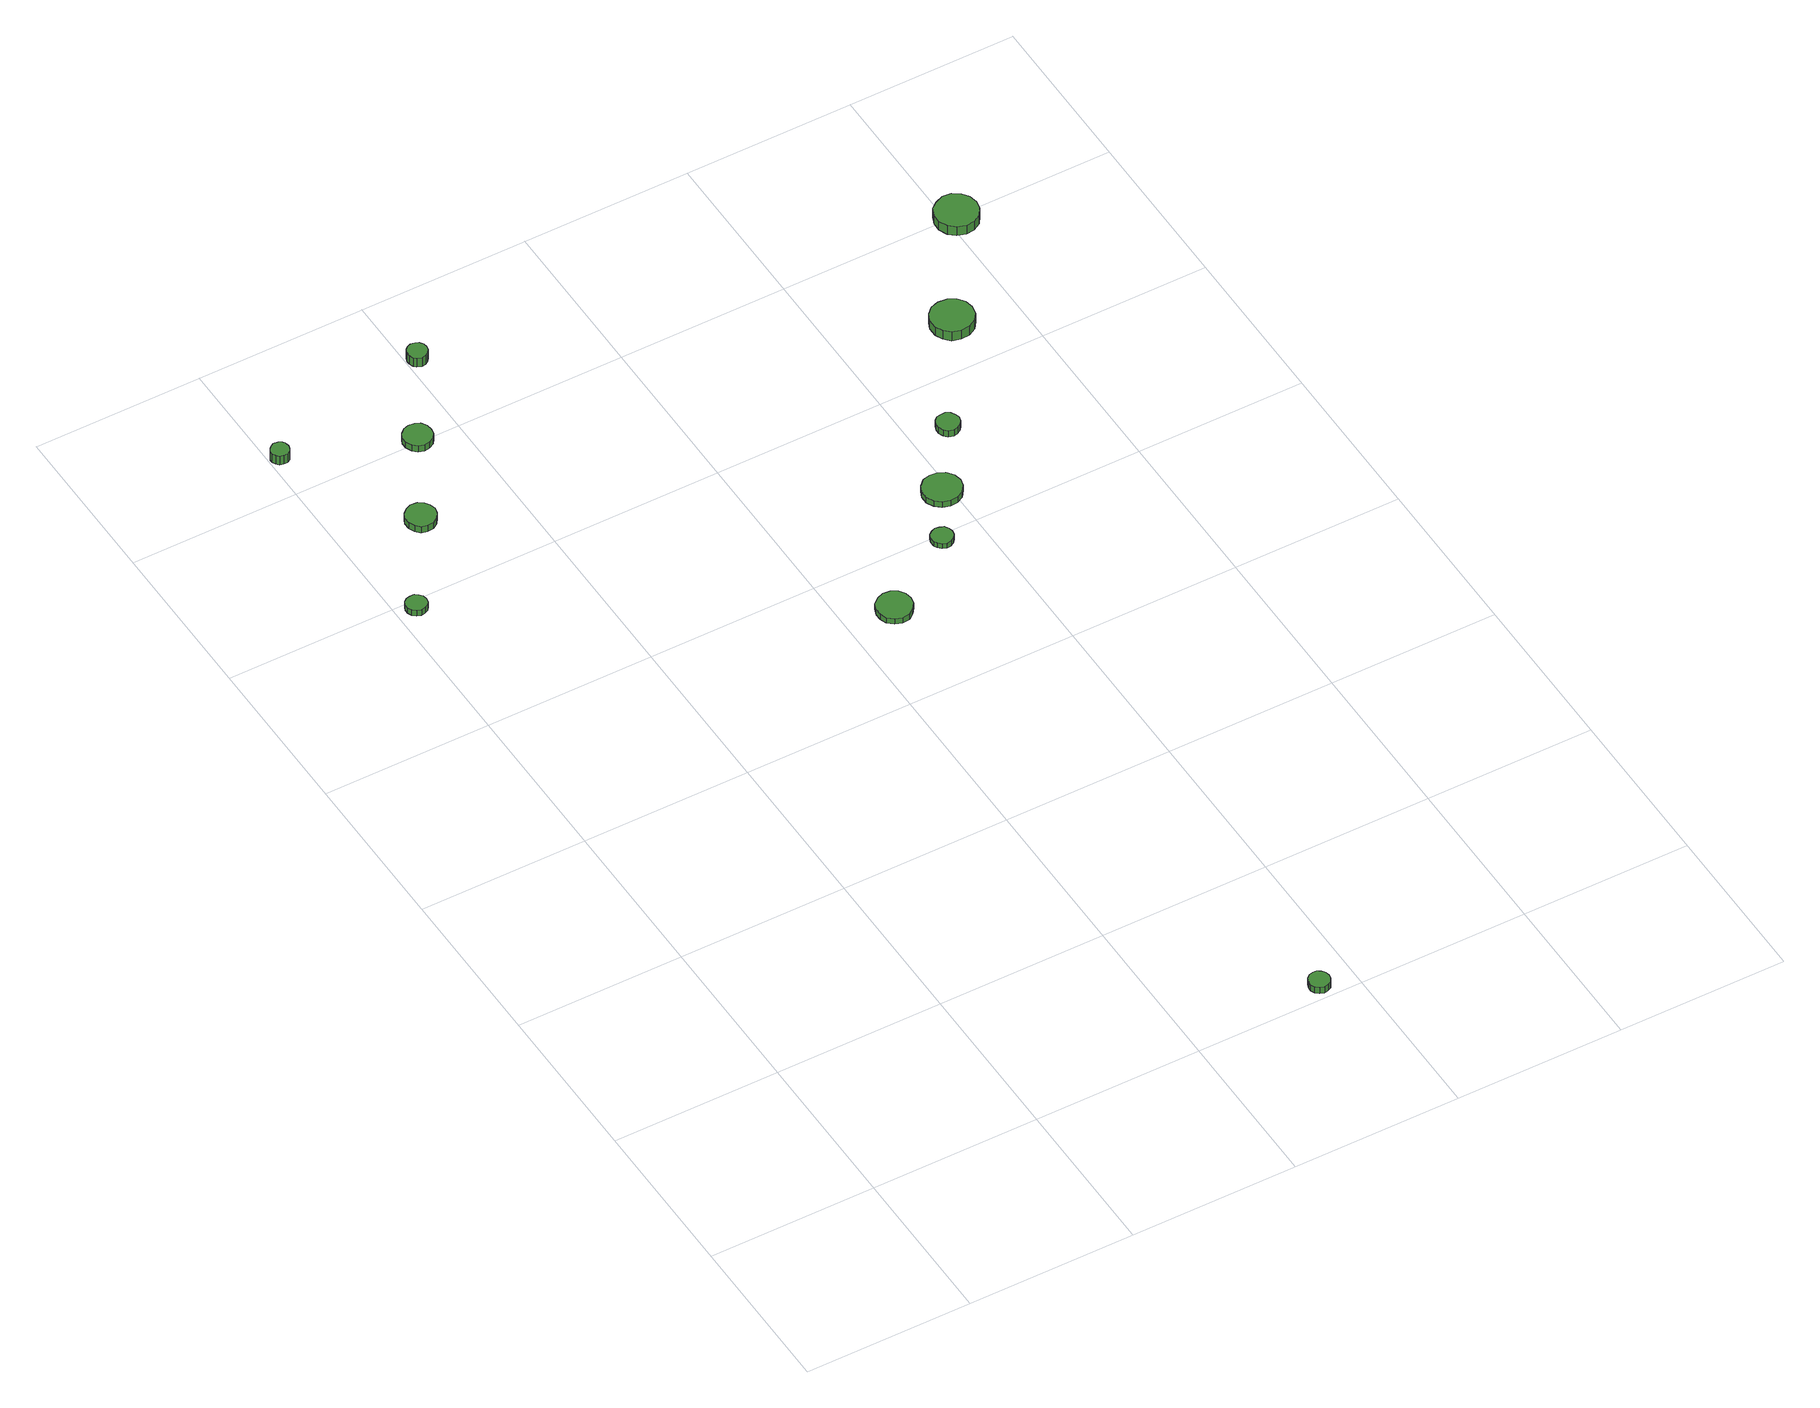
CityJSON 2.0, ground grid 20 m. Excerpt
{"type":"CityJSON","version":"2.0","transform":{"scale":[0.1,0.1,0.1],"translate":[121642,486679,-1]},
"CityObjects":{
"tree1":{"type":"SolitaryVegetationObject","attributes":{"function":"something"},"geometry":[{"type":"MultiSurface","lod":"1","boundaries":[[[0,1,2,3,4,5,6,7,8,9,10,11,12,13,14]],[[15,16,17,18,19,20,21,22,23,24,25,26,27,28,29]],[[0,29,28,1]],[[1,28,27,2]],[[2,27,26,3]],[[3,26,25,4]],[[4,25,24,5]],[[5,24,23,6]],[[6,23,22,7]],[[7,22,21,8]],[[8,21,20,9]],[[9,20,19,10]],[[10,19,18,11]],[[11,18,17,12]],[[12,17,16,13]],[[13,16,15,14]],[[14,15,29,0]]]}]},
"tree2":{"type":"SolitaryVegetationObject","attributes":{"function":"something"},"geometry":[{"type":"MultiSurface","lod":"1","boundaries":[[[30,31,32,33,34,35,36,37,38,39,40,41,42,43,44]],[[45,46,47,48,49,50,51,52,53,54,55,56,57,58,59]],[[30,59,58,31]],[[31,58,57,32]],[[32,57,56,33]],[[33,56,55,34]],[[34,55,54,35]],[[35,54,53,36]],[[36,53,52,37]],[[37,52,51,38]],[[38,51,50,39]],[[39,50,49,40]],[[40,49,48,41]],[[41,48,47,42]],[[42,47,46,43]],[[43,46,45,44]],[[44,45,59,30]]]}]},
"tree3":{"type":"SolitaryVegetationObject","attributes":{"function":"something"},"geometry":[{"type":"MultiSurface","lod":"1","boundaries":[[[60,61,62,63,64,65,66,67,68,69,70,71,72,73,74]],[[75,76,77,78,79,80,81,82,83,84,85,86,87,88,89]],[[60,89,88,61]],[[61,88,87,62]],[[62,87,86,63]],[[63,86,85,64]],[[64,85,84,65]],[[65,84,83,66]],[[66,83,82,67]],[[67,82,81,68]],[[68,81,80,69]],[[69,80,79,70]],[[70,79,78,71]],[[71,78,77,72]],[[72,77,76,73]],[[73,76,75,74]],[[74,75,89,60]]]}]},
"tree4":{"type":"SolitaryVegetationObject","attributes":{"function":"something"},"geometry":[{"type":"MultiSurface","lod":"1","boundaries":[[[90,91,92,93,94,95,96,97,98,99,100,101,102,103,104]],[[105,106,107,108,109,110,111,112,113,114,115,116,117,118,119]],[[90,119,118,91]],[[91,118,117,92]],[[92,117,116,93]],[[93,116,115,94]],[[94,115,114,95]],[[95,114,113,96]],[[96,113,112,97]],[[97,112,111,98]],[[98,111,110,99]],[[99,110,109,100]],[[100,109,108,101]],[[101,108,107,102]],[[102,107,106,103]],[[103,106,105,104]],[[104,105,119,90]]]}]},
"tree5":{"type":"SolitaryVegetationObject","attributes":{"function":"something"},"geometry":[{"type":"MultiSurface","lod":"1","boundaries":[[[120,121,122,123,124,125,126,127,128,129,130,131,132,133,134]],[[135,136,137,138,139,140,141,142,143,144,145,146,147,148,149]],[[120,149,148,121]],[[121,148,147,122]],[[122,147,146,123]],[[123,146,145,124]],[[124,145,144,125]],[[125,144,143,126]],[[126,143,142,127]],[[127,142,141,128]],[[128,141,140,129]],[[129,140,139,130]],[[130,139,138,131]],[[131,138,137,132]],[[132,137,136,133]],[[133,136,135,134]],[[134,135,149,120]]]}]},
"tree6":{"type":"SolitaryVegetationObject","attributes":{"function":"something"},"geometry":[{"type":"MultiSurface","lod":"1","boundaries":[[[150,151,152,153,154,155,156,157,158,159,160,161,162,163,164]],[[165,166,167,168,169,170,171,172,173,174,175,176,177,178,179]],[[150,179,178,151]],[[151,178,177,152]],[[152,177,176,153]],[[153,176,175,154]],[[154,175,174,155]],[[155,174,173,156]],[[156,173,172,157]],[[157,172,171,158]],[[158,171,170,159]],[[159,170,169,160]],[[160,169,168,161]],[[161,168,167,162]],[[162,167,166,163]],[[163,166,165,164]],[[164,165,179,150]]]}]},
"tree7":{"type":"SolitaryVegetationObject","attributes":{"function":"something"},"geometry":[{"type":"MultiSurface","lod":"1","boundaries":[[[180,181,182,183,184,185,186,187,188,189,190,191,192,193,194]],[[195,196,197,198,199,200,201,202,203,204,205,206,207,208,209]],[[180,209,208,181]],[[181,208,207,182]],[[182,207,206,183]],[[183,206,205,184]],[[184,205,204,185]],[[185,204,203,186]],[[186,203,202,187]],[[187,202,201,188]],[[188,201,200,189]],[[189,200,199,190]],[[190,199,198,191]],[[191,198,197,192]],[[192,197,196,193]],[[193,196,195,194]],[[194,195,209,180]]]}]},
"tree8":{"type":"SolitaryVegetationObject","attributes":{"function":"something"},"geometry":[{"type":"MultiSurface","lod":"1","boundaries":[[[210,211,212,213,214,215,216,217,218,219,220,221,222,223,224]],[[225,226,227,228,229,230,231,232,233,234,235,236,237,238,239]],[[210,239,238,211]],[[211,238,237,212]],[[212,237,236,213]],[[213,236,235,214]],[[214,235,234,215]],[[215,234,233,216]],[[216,233,232,217]],[[217,232,231,218]],[[218,231,230,219]],[[219,230,229,220]],[[220,229,228,221]],[[221,228,227,222]],[[222,227,226,223]],[[223,226,225,224]],[[224,225,239,210]]]}]},
"tree9":{"type":"SolitaryVegetationObject","attributes":{"function":"something"},"geometry":[{"type":"MultiSurface","lod":"1","boundaries":[[[240,241,242,243,244,245,246,247,248,249,250,251,252,253,254]],[[255,256,257,258,259,260,261,262,263,264,265,266,267,268,269]],[[240,269,268,241]],[[241,268,267,242]],[[242,267,266,243]],[[243,266,265,244]],[[244,265,264,245]],[[245,264,263,246]],[[246,263,262,247]],[[247,262,261,248]],[[248,261,260,249]],[[249,260,259,250]],[[250,259,258,251]],[[251,258,257,252]],[[252,257,256,253]],[[253,256,255,254]],[[254,255,269,240]]]}]},
"tree10":{"type":"SolitaryVegetationObject","attributes":{"function":"something"},"geometry":[{"type":"MultiSurface","lod":"1","boundaries":[[[270,271,272,273,274,275,276,277,278,279,280,281,282,283,284]],[[285,286,287,288,289,290,291,292,293,294,295,296,297,298,299]],[[270,299,298,271]],[[271,298,297,272]],[[272,297,296,273]],[[273,296,295,274]],[[274,295,294,275]],[[275,294,293,276]],[[276,293,292,277]],[[277,292,291,278]],[[278,291,290,279]],[[279,290,289,280]],[[280,289,288,281]],[[281,288,287,282]],[[282,287,286,283]],[[283,286,285,284]],[[284,285,299,270]]]}]},
"tree11":{"type":"SolitaryVegetationObject","attributes":{"function":"something"},"geometry":[{"type":"MultiSurface","lod":"1","boundaries":[[[300,301,302,303,304,305,306,307,308,309,310,311,312,313,314]],[[315,316,317,318,319,320,321,322,323,324,325,326,327,328,329]],[[300,329,328,301]],[[301,328,327,302]],[[302,327,326,303]],[[303,326,325,304]],[[304,325,324,305]],[[305,324,323,306]],[[306,323,322,307]],[[307,322,321,308]],[[308,321,320,309]],[[309,320,319,310]],[[310,319,318,311]],[[311,318,317,312]],[[312,317,316,313]],[[313,316,315,314]],[[314,315,329,300]]]}]},
"tree12":{"type":"SolitaryVegetationObject","attributes":{"function":"something"},"geometry":[{"type":"MultiSurface","lod":"1","boundaries":[[[330,331,332,333,334,335,336,337,338,339,340,341,342,343,344]],[[345,346,347,348,349,350,351,352,353,354,355,356,357,358,359]],[[330,359,358,331]],[[331,358,357,332]],[[332,357,356,333]],[[333,356,355,334]],[[334,355,354,335]],[[335,354,353,336]],[[336,353,352,337]],[[337,352,351,338]],[[338,351,350,339]],[[339,350,349,340]],[[340,349,348,341]],[[341,348,347,342]],[[342,347,346,343]],[[343,346,345,344]],[[344,345,359,330]]]}]}
},
"vertices":[
[36,989,15],[35,994,15],[32,998,15],[28,1001,15],[23,1001,15],[18,1000,15],[14,997,15],[12,992,15],[12,987,15],[14,982,15],[18,979,15],[23,977,15],[28,978,15],[32,980,15],[35,984,15],[35,984,7],[32,980,7],[28,978,7],[23,977,7],[18,979,7],[14,982,7],[12,987,7],[12,992,7],[14,997,7],[18,1000,7],[23,1001,7],[28,1001,7],[32,998,7],[35,994,7],[36,989,7],
[24,1255,20],[23,1260,20],[21,1263,20],[17,1265,20],[12,1266,20],[8,1264,20],[5,1261,20],[3,1257,20],[3,1253,20],[5,1249,20],[8,1246,20],[12,1245,20],[17,1245,20],[21,1247,20],[23,1251,20],[23,1251,7],[21,1247,7],[17,1245,7],[12,1245,7],[8,1246,7],[5,1249,7],[3,1253,7],[3,1257,7],[5,1261,7],[8,1264,7],[12,1266,7],[17,1265,7],[21,1263,7],[23,1260,7],[24,1255,7],
[112,1099,16],[110,1106,16],[106,1112,16],[100,1116,16],[92,1117,16],[85,1114,16],[80,1109,16],[77,1103,16],[77,1095,16],[80,1088,16],[85,1083,16],[92,1081,16],[100,1082,16],[106,1086,16],[110,1092,16],[110,1092,7],[106,1086,7],[100,1082,7],[92,1081,7],[85,1083,7],[80,1088,7],[77,1095,7],[77,1103,7],[80,1109,7],[85,1114,7],[92,1117,7],[100,1116,7],[106,1112,7],[110,1106,7],[112,1099,7],
[168,1202,17],[167,1209,17],[163,1215,17],[157,1218,17],[150,1219,17],[143,1217,17],[138,1212,17],[135,1206,17],[135,1199,17],[138,1192,17],[143,1187,17],[150,1185,17],[157,1186,17],[163,1189,17],[167,1195,17],[167,1195,8],[163,1189,8],[157,1186,8],[150,1185,8],[143,1187,8],[138,1192,8],[135,1199,8],[135,1206,8],[138,1212,8],[143,1217,8],[150,1219,8],[157,1218,8],[163,1215,8],[167,1209,8],[168,1202,8],
[571,19,17],[570,24,17],[567,28,17],[563,31,17],[558,31,17],[553,30,17],[549,26,17],[547,21,17],[547,16,17],[549,11,17],[553,8,17],[558,6,17],[563,7,17],[567,9,17],[570,14,17],[570,14,8],[567,9,8],[563,7,8],[558,6,8],[553,8,8],[549,11,8],[547,16,8],[547,21,8],[549,26,8],[553,30,8],[558,31,8],[563,31,8],[567,28,8],[570,24,8],[571,19,8],
[223,1304,24],[222,1309,24],[219,1313,24],[215,1315,24],[210,1316,24],[205,1314,24],[202,1311,24],[200,1306,24],[200,1302,24],[202,1297,24],[205,1294,24],[210,1292,24],[215,1293,24],[219,1295,24],[222,1299,24],[222,1299,11],[219,1295,11],[215,1293,11],[210,1292,11],[205,1294,11],[202,1297,11],[200,1302,11],[200,1306,11],[202,1311,11],[205,1314,11],[210,1316,11],[215,1315,11],[219,1313,11],[222,1309,11],[223,1304,11],
[477,727,17],[475,736,17],[470,743,17],[463,747,17],[454,748,17],[446,745,17],[439,739,17],[436,731,17],[436,723,17],[439,715,17],[446,709,17],[454,706,17],[463,707,17],[470,712,17],[475,719,17],[475,719,9],[470,712,9],[463,707,9],[454,706,9],[446,709,9],[439,715,9],[436,723,9],[436,731,9],[439,739,9],[446,745,9],[454,748,9],[463,747,9],[470,743,9],[475,736,9],[477,727,9],
[566,792,15],[565,797,15],[562,802,15],[557,804,15],[552,805,15],[547,803,15],[543,800,15],[541,795,15],[541,789,15],[543,785,15],[547,781,15],[552,779,15],[557,780,15],[562,783,15],[565,787,15],[565,787,8],[562,783,8],[557,780,8],[552,779,8],[547,781,8],[543,785,8],[541,789,8],[541,795,8],[543,800,8],[547,803,8],[552,805,8],[557,804,8],[562,802,8],[565,797,8],[566,792,8],
[612,853,16],[610,862,16],[604,870,16],[596,874,16],[587,875,16],[578,873,16],[571,866,16],[567,858,16],[567,848,16],[571,840,16],[578,834,16],[587,831,16],[596,832,16],[604,836,16],[610,844,16],[610,844,8],[604,836,8],[596,832,8],[587,831,8],[578,834,8],[571,840,8],[567,848,8],[567,858,8],[571,866,8],[578,873,8],[587,875,8],[596,874,8],[604,870,8],[610,862,8],[612,853,8],
[658,933,17],[656,938,17],[653,943,17],[648,946,17],[643,946,17],[637,945,17],[633,941,17],[631,936,17],[631,930,17],[633,925,17],[637,921,17],[643,919,17],[648,920,17],[653,923,17],[656,927,17],[656,927,8],[653,923,8],[648,920,8],[643,919,8],[637,921,8],[633,925,8],[631,930,8],[631,936,8],[633,941,8],[637,945,8],[643,946,8],[648,946,8],[653,943,8],[656,938,8],[658,933,8],
[751,1064,21],[749,1074,21],[743,1082,21],[734,1087,21],[723,1088,21],[713,1085,21],[706,1078,21],[702,1069,21],[702,1058,21],[706,1049,21],[713,1042,21],[723,1039,21],[734,1040,21],[743,1045,21],[749,1053,21],[749,1053,8],[743,1045,8],[734,1040,8],[723,1039,8],[713,1042,8],[706,1049,8],[702,1058,8],[702,1069,8],[706,1078,8],[713,1085,8],[723,1088,8],[734,1087,8],[743,1082,8],[749,1074,8],[751,1064,8],
[831,1190,28],[829,1200,28],[823,1208,28],[814,1214,28],[804,1215,28],[794,1211,28],[786,1205,28],[782,1195,28],[782,1185,28],[786,1175,28],[794,1168,28],[804,1165,28],[814,1166,28],[823,1171,28],[829,1180,28],[829,1180,15],[823,1171,15],[814,1166,15],[804,1165,15],[794,1168,15],[786,1175,15],[782,1185,15],[782,1195,15],[786,1205,15],[794,1211,15],[804,1215,15],[814,1214,15],[823,1208,15],[829,1200,15],[831,1190,15]
]}
